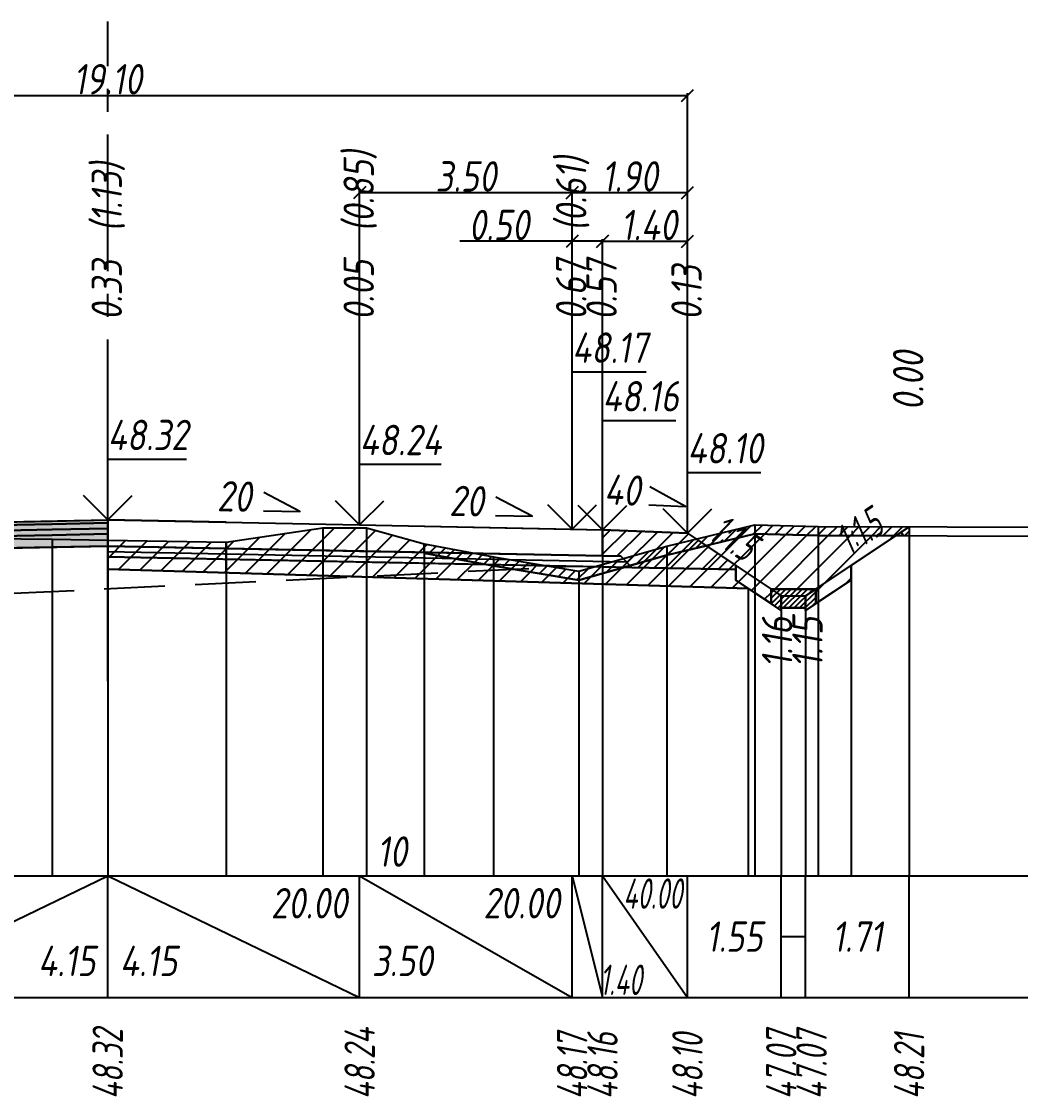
# Model space of a CAD drawing. Extents: x -717 to 1451, y -133302 to 233.
# Drawn here: x 158.5 to 240.8, y -85631.2 to -85542.7 of the extents above; entities that cross this region are included whole.
import ezdxf
from ezdxf.enums import TextEntityAlignment as Align

# ---------------------------------------------------------------- set-up
doc = ezdxf.new("R2010")
doc.units = 0
doc.linetypes.add('осевая2', pattern=[1.125, 0.75, -0.125, 0.125, -0.125])
doc.linetypes.add('штриховая', pattern=[0.75, 0.5, -0.25])
for name, color, linetype in [('Интерполированный поперечник', 2, 'Continuous'), ('Код_514', 1, 'Continuous'), ('Контур_0', 7, 'Continuous'), ('Контур_2521', 7, 'Continuous'), ('Контур_2564', 7, 'Continuous'), ('Контур_2660', 7, 'Continuous'), ('Контур_2665', 7, 'Continuous'), ('Контур_400', 7, 'Continuous'), ('Контур_508', 7, 'Continuous'), ('Контур_512', 7, 'Continuous'), ('Контур_513', 7, 'Continuous'), ('Красный поперечник', 1, 'Continuous'), ('Объём_2501', 7, 'Continuous'), ('Объём_2564', 7, 'Continuous'), ('Объём_2650', 7, 'Continuous'), ('Объём_2660', 7, 'Continuous'), ('Объём_2661', 7, 'Continuous'), ('Объём_2662', 7, 'Continuous'), ('Объём_2663', 7, 'Continuous'), ('Объём_2664', 7, 'Continuous'), ('Объём_2665', 7, 'Continuous'), ('Объём_2666', 7, 'Continuous'), ('Объём_2753', 7, 'Continuous'), ('Ось', 1, 'осевая2'), ('Откосы', 7, 'Continuous'), ('Отметки покрытия', 7, 'Continuous'), ('Рабочие отметки', 7, 'Continuous'), ('Рабочие отметки доп.', 7, 'Continuous'), ('Слои выравнивания', 7, 'Continuous'), ('Таблица', 7, 'Continuous'), ('Уклоны проезжей части', 7, 'Continuous'), ('Черный поперечник', 3, 'Continuous')]:
    doc.layers.add(name, color=color, linetype=linetype)
for name, color, linetype, true_color in [('Контур_2540', 2, 'Continuous', 0xffff00), ('Контур_2560', 2, 'Continuous', 0xffff00), ('Контур_2561', 7, 'Continuous', 0xff8040), ('Контур_2562', 3, 'Continuous', 0x00ff00), ('Контур_2563', 7, 'Continuous', 0xff8000), ('Контур_2570', 7, 'Continuous', 0x80ff00), ('Контур_2583', 3, 'Continuous', 0x00ff00), ('Контур_2584', 3, 'Continuous', 0x00ff00), ('Контур_2725', 7, 'Continuous', 0x323232), ('Контур_2736', 4, 'Continuous', 0x00ffff), ('Контур_2760', 7, 'Continuous', 0x323232), ('Контур_2761', 7, 'Continuous', 0x323232), ('Контур_2762', 7, 'Continuous', 0x323232), ('Контур_2763', 7, 'Continuous', 0x323232), ('Контур_402', 7, 'Continuous', 0xff6464), ('Контур_703', 4, 'Continuous', 0x00ffff), ('Контур_707', 4, 'Continuous', 0x00ffff), ('Контур_720', 131, 'Continuous', 0xaaffff), ('Объём_2500', 7, 'Continuous', 0xc0c0c0), ('Объём_2520', 7, 'Continuous', 0x80ffff), ('Объём_2540', 2, 'Continuous', 0xffff00), ('Объём_2560', 2, 'Continuous', 0xffff00), ('Объём_2561', 7, 'Continuous', 0xff8040), ('Объём_2562', 3, 'Continuous', 0x00ff00), ('Объём_2563', 7, 'Continuous', 0xff8000), ('Объём_2570', 7, 'Continuous', 0x80ff00), ('Объём_2580', 3, 'Continuous', 0x00ff00), ('Объём_2583', 3, 'Continuous', 0x00ff00), ('Объём_2584', 3, 'Continuous', 0x00ff00), ('Объём_2591', 3, 'Continuous', 0x00ff00), ('Объём_2595', 3, 'Continuous', 0x00ff00), ('Объём_2600', 7, 'Continuous', 0x808000), ('Объём_2620', 2, 'Continuous', 0xffff00), ('Объём_2746', 2, 'Continuous', 0xffff00)]:
    doc.layers.add(name, color=color, linetype=linetype, true_color=true_color)
doc.styles.get("Standard").update_dxf_attribs({"font": 'txt', "height": 2.5})
doc.styles.add('М', font='romand.shx', dxfattribs={"width": 0.8, "oblique": 10, "height": 2.5})
doc.dimstyles.get("Standard").update_dxf_attribs({"dimtxt": 0.18, "dimasz": 0.18, "dimexe": 0.18, "dimexo": 0.0625, "dimgap": 0.09, "dimtad": 0, "dimtih": 1, "dimtoh": 1, "dimdec": 4, "dimzin": 0, "dimdsep": 46, "dimtxsty": 'Standard', "dimcen": 0.09, "dimadec": 0, "dimazin": 0, "dimtfac": 1, "dimtdec": 4, "dimtofl": 0, "dimtmove": 0, "dimatfit": 3, "dimfxl": 1, "dimtolj": 1, "dimtzin": 0, "dimarcsym": 0})

# ---------------------------------------------------------------- blocks, each defined once
blk = doc.blocks.new('_Oblique')
at = {"color": 0, "linetype": 'ByBlock', "lineweight": -2}
blk.add_line((-0.5, -0.5), (0.5, 0.5), dxfattribs=at)
blk = doc.blocks.new('*D3355')
at = {"color": 0, "lineweight": -2, "transparency": 16777216}
for p, q in [((206.347, -85584.515), (206.347, -85560.582)), ((206.347, -85560.762), (213.347, -85560.762)), ((213.347, -85584.795), (213.347, -85560.582))]:
    blk.add_line(p, q, dxfattribs=at)
at = {"layer": 'Defpoints', "color": 0, "transparency": 16777216}
for p in [(213.347, -85560.762), (206.347, -85584.577), (213.347, -85584.857)]:
    blk.add_point(p, dxfattribs=at)
at = {"color": 0, "lineweight": -2, "transparency": 16777216, "rotation": 180}
blk.add_blockref('_Oblique', (206.347, -85560.762), dxfattribs=at)
at = {"color": 0, "lineweight": -2, "transparency": 16777216}
blk.add_blockref('_Oblique', (213.347, -85560.762), dxfattribs=at)
at = {"color": 0, "transparency": 16777216, "insert": (210.177, -85559.422), "char_height": 2.5, "width": 0.69, "attachment_point": 5, "style": 'М'}
blk.add_mtext('\\A1;1.40', dxfattribs=at)
blk = doc.blocks.new('*D3357')
at = {"color": 0, "lineweight": -2, "transparency": 16777216}
for p, q in [((203.847, -85560.762), (194.598, -85560.762)), ((203.847, -85584.465), (203.847, -85560.582)), ((206.347, -85560.762), (203.847, -85560.762)), ((206.347, -85584.515), (206.347, -85560.582))]:
    blk.add_line(p, q, dxfattribs=at)
at = {"layer": 'Defpoints', "color": 0, "transparency": 16777216}
for p in [(206.347, -85560.762), (203.847, -85584.527), (206.347, -85584.577)]:
    blk.add_point(p, dxfattribs=at)
at = {"color": 0, "lineweight": -2, "transparency": 16777216, "rotation": 180}
blk.add_blockref('_Oblique', (203.847, -85560.762), dxfattribs=at)
at = {"color": 0, "lineweight": -2, "transparency": 16777216}
blk.add_blockref('_Oblique', (206.347, -85560.762), dxfattribs=at)
at = {"color": 0, "transparency": 16777216, "insert": (197.825, -85559.422), "char_height": 2.5, "width": 0.72, "attachment_point": 5, "style": 'М'}
blk.add_mtext('\\A1;0.50', dxfattribs=at)
blk = doc.blocks.new('*D3359')
at = {"color": 0, "lineweight": -2, "transparency": 16777216}
for p, q in [((186.347, -85584.115), (186.347, -85556.582)), ((203.847, -85584.465), (203.847, -85556.582)), ((203.847, -85556.762), (186.347, -85556.762))]:
    blk.add_line(p, q, dxfattribs=at)
at = {"layer": 'Defpoints', "color": 0, "transparency": 16777216}
for p in [(186.347, -85556.762), (186.347, -85584.177), (203.847, -85584.527)]:
    blk.add_point(p, dxfattribs=at)
at = {"color": 0, "lineweight": -2, "transparency": 16777216, "rotation": 180}
blk.add_blockref('_Oblique', (186.347, -85556.762), dxfattribs=at)
at = {"color": 0, "lineweight": -2, "transparency": 16777216}
blk.add_blockref('_Oblique', (203.847, -85556.762), dxfattribs=at)
at = {"color": 0, "transparency": 16777216, "insert": (195.097, -85555.422), "char_height": 2.5, "width": 0.75, "attachment_point": 5, "style": 'М'}
blk.add_mtext('\\A1;3.50', dxfattribs=at)
blk = doc.blocks.new('*D3360')
at = {"color": 0, "lineweight": -2, "transparency": 16777216}
for p, q in [((203.847, -85584.465), (203.847, -85556.582)), ((213.347, -85584.795), (213.347, -85556.582)), ((213.347, -85556.762), (203.847, -85556.762))]:
    blk.add_line(p, q, dxfattribs=at)
at = {"layer": 'Defpoints', "color": 0, "transparency": 16777216}
for p in [(203.847, -85556.762), (203.847, -85584.527), (213.347, -85584.857)]:
    blk.add_point(p, dxfattribs=at)
at = {"color": 0, "lineweight": -2, "transparency": 16777216, "rotation": 180}
blk.add_blockref('_Oblique', (203.847, -85556.762), dxfattribs=at)
at = {"color": 0, "lineweight": -2, "transparency": 16777216}
blk.add_blockref('_Oblique', (213.347, -85556.762), dxfattribs=at)
at = {"color": 0, "transparency": 16777216, "insert": (208.597, -85555.422), "char_height": 2.5, "width": 0.69, "attachment_point": 5, "style": 'М'}
blk.add_mtext('\\A1;1.90', dxfattribs=at)
blk = doc.blocks.new('*D3362')
at = {"color": 0, "lineweight": -2, "transparency": 16777216}
for p, q in [((117.847, -85584.795), (117.847, -85548.582)), ((117.847, -85548.762), (213.347, -85548.762)), ((213.347, -85584.795), (213.347, -85548.582))]:
    blk.add_line(p, q, dxfattribs=at)
at = {"layer": 'Defpoints', "color": 0, "transparency": 16777216}
for p in [(213.347, -85548.762), (117.847, -85584.857), (213.347, -85584.857)]:
    blk.add_point(p, dxfattribs=at)
at = {"color": 0, "lineweight": -2, "transparency": 16777216, "rotation": 180}
blk.add_blockref('_Oblique', (117.847, -85548.762), dxfattribs=at)
at = {"color": 0, "lineweight": -2, "transparency": 16777216}
blk.add_blockref('_Oblique', (213.347, -85548.762), dxfattribs=at)
at = {"color": 0, "transparency": 16777216, "insert": (165.597, -85547.422), "char_height": 2.5, "width": 0.81, "attachment_point": 5, "style": 'М'}
blk.add_mtext('\\A1;19.10', dxfattribs=at)

msp = doc.modelspace()

# ---------------------------------------------------------------- hatches: boundary and pattern name
at = {"layer": 'Объём_2563'}
h = msp.add_hatch(dxfattribs=at)
h.set_pattern_fill('ANSI31', color=256, scale=0.3)
h.paths.add_polyline_path([(217.322, -85587.784), (208.765, -85587.613), (207.847, -85586.695), (206.347, -85586.665), (206.347, -85584.515), (213.347, -85584.795), (217.322, -85587.445)])
at = {"layer": 'Объём_2570'}
h = msp.add_hatch(dxfattribs=at)
h.set_pattern_fill('ANSI31', color=256, scale=0.2)
h.paths.add_polyline_path([(231.601, -85585.009), (224.112, -85584.99), (218.892, -85584.854), (211.651, -85586.606), (204.395, -85588.666), (197.377, -85587.488), (191.661, -85586.424), (191.661, -85585.674), (197.377, -85586.738), (204.395, -85587.916), (211.651, -85585.856), (218.892, -85584.104), (224.112, -85584.24), (231.601, -85584.259)])
at = {"layer": 'Объём_2600'}
h = msp.add_hatch(dxfattribs=at)
h.set_pattern_fill('ANSI31', color=6, scale=0.4)
h.paths.add_polyline_path([(223.906, -85589.389), (220.238, -85589.389), (220.238, -85590.591), (218.35, -85589.333), (165.597, -85587.75), (165.597, -85585.353), (175.347, -85585.521), (183.324, -85584.349), (186.91, -85584.364), (191.661, -85585.674), (191.661, -85586.424), (197.377, -85587.488), (204.395, -85588.666), (211.651, -85586.606), (218.892, -85584.854), (224.112, -85584.99), (230.481, -85585.006), (226.822, -85587.445), (226.822, -85588.647), (223.906, -85590.591)])
h = msp.add_hatch(dxfattribs=at)
h.set_pattern_fill('HONEY', color=5, scale=0.3)
h.paths.add_polyline_path([(230.481, -85585.006), (231.601, -85584.259), (231.601, -85585.009)])
at = {"layer": 'Объём_2620'}
h = msp.add_hatch(dxfattribs=at)
h.set_pattern_fill('ANSI31', color=2, scale=0.1)
h.paths.add_polyline_path([(220.238, -85590.591), (220.238, -85589.389), (223.906, -85589.389), (223.906, -85590.591), (223.072, -85591.147), (223.072, -85590.945), (221.072, -85590.945), (221.072, -85591.147)])
at = {"layer": 'Слои выравнивания'}
for color, points in [(2, [(126.272, -85584.486), (127.347, -85584.465), (136.337, -85584.285), (144.847, -85584.115), (150.819, -85583.996), (161.019, -85583.792), (165.597, -85583.7), (165.597, -85583.95), (161.019, -85584.042), (150.819, -85584.246), (144.847, -85584.365), (136.337, -85584.535), (127.347, -85584.715), (126.272, -85584.736)]), (3, [(126.272, -85584.736), (127.347, -85584.715), (136.337, -85584.535), (144.847, -85584.365), (150.819, -85584.246), (161.019, -85584.042), (165.597, -85583.95), (165.597, -85584.4), (161.019, -85584.492), (150.819, -85584.696), (144.847, -85584.815), (136.337, -85584.985), (127.347, -85585.165), (126.272, -85585.186)]), (4, [(126.272, -85585.186), (127.347, -85585.165), (136.337, -85584.985), (144.847, -85584.815), (150.819, -85584.696), (161.019, -85584.492), (165.597, -85584.4), (165.597, -85584.85), (161.019, -85584.942), (150.819, -85585.146), (144.847, -85585.265), (136.337, -85585.435), (127.347, -85585.615), (126.272, -85585.636)]), (5, [(126.272, -85585.636), (127.347, -85585.615), (136.337, -85585.435), (144.847, -85585.265), (150.819, -85585.146), (161.019, -85584.942), (165.597, -85584.85), (165.597, -85585.85), (161.019, -85585.942), (150.819, -85586.146), (144.847, -85586.265), (136.337, -85586.435), (127.347, -85586.615), (126.272, -85586.636)])]:
    msp.add_hatch(color=color, dxfattribs=at).paths.add_polyline_path(points)

# ---------------------------------------------------------------- linework, layer by layer
at = {"layer": 'Интерполированный поперечник', "linetype": 'штриховая', "ltscale": 10, "flags": 128}
msp.add_lwpolyline([(90.405, -85593), (203.847, -85587.515)], dxfattribs=at)
at = {"layer": 'Код_514'}
for p, q in [((144.847, -85623), (165.597, -85613)), ((165.597, -85623), (165.597, -85613)), ((165.597, -85613), (186.347, -85623)), ((186.347, -85623), (186.347, -85613)), ((186.347, -85613), (203.847, -85623)), ((203.847, -85623), (203.847, -85613)), ((203.847, -85613), (206.347, -85623)), ((206.347, -85623), (206.347, -85613)), ((206.347, -85613), (213.347, -85623)), ((213.347, -85623), (213.347, -85613)), ((221.072, -85623), (221.072, -85613)), ((223.072, -85623), (223.072, -85613)), ((231.601, -85623), (231.601, -85613)), ((221.072, -85618), (223.072, -85618))]:
    msp.add_line(p, q, dxfattribs=at)
at = {"layer": 'Контур_0', "color": 18, "true_color": 0x000000, "flags": 128}
for points in [[(186.347, -85584.115), (206.347, -85584.515), (206.347, -85586.665), (165.597, -85585.85), (165.597, -85583.7), (186.347, -85584.115), (186.347, -85584.115)], [(186.347, -85586.265), (207.847, -85586.695), (208.765, -85587.613), (165.597, -85586.75), (165.597, -85585.85), (186.347, -85586.265), (186.347, -85586.265)], [(206.347, -85586.665), (207.847, -85586.695), (208.765, -85587.613), (217.322, -85587.784)]]:
    msp.add_lwpolyline(points, dxfattribs=at)
at = {"layer": 'Контур_2521', "color": 18, "true_color": 0x000000, "flags": 128}
msp.add_lwpolyline([(165.597, -85586.3), (208.306, -85587.154)], dxfattribs=at)
at = {"layer": 'Контур_2540', "flags": 128}
msp.add_lwpolyline([(165.597, -85587.75), (165.597, -85586.75), (217.322, -85587.784), (217.322, -85588.647), (218.35, -85589.333), (165.597, -85587.75), (165.597, -85587.75)], dxfattribs=at)
at = {"layer": 'Контур_2560', "flags": 128}
msp.add_lwpolyline([(206.347, -85584.515), (213.347, -85584.795), (213.347, -85584.795), (213.347, -85584.795)], dxfattribs=at)
at = {"layer": 'Контур_2561', "flags": 128}
msp.add_lwpolyline([(206.347, -85584.515), (206.347, -85584.515), (213.347, -85584.795), (213.347, -85584.795), (206.347, -85584.515)], dxfattribs=at)
at = {"layer": 'Контур_2562', "flags": 128}
msp.add_lwpolyline([(213.347, -85584.795), (213.347, -85584.795), (213.347, -85584.795), (213.347, -85584.795), (213.347, -85584.795)], dxfattribs=at)
at = {"layer": 'Контур_2563', "flags": 128}
msp.add_lwpolyline([(217.322, -85587.784), (208.765, -85587.613), (207.847, -85586.695), (206.347, -85586.665), (206.347, -85584.515), (213.347, -85584.795), (217.322, -85587.445), (217.322, -85587.784), (217.322, -85587.784)], dxfattribs=at)
at = {"layer": 'Контур_2564', "flags": 128}
msp.add_lwpolyline([(206.347, -85584.515), (213.347, -85584.795)], dxfattribs=at)
at = {"layer": 'Контур_2570', "flags": 128}
msp.add_lwpolyline([(81.722, -85593.318), (89.534, -85593.655), (90.405, -85593.75), (90.405, -85593.75), (109.474, -85587.693), (109.474, -85586.943), (119.049, -85586.414), (126.272, -85585.805), (136.337, -85585.537), (150.819, -85585.163), (161.019, -85585.274), (165.597, -85585.353), (175.347, -85585.521), (183.324, -85584.349), (186.91, -85584.364), (191.661, -85585.674), (191.661, -85586.424), (197.377, -85587.488), (204.395, -85588.666), (211.651, -85586.606), (218.892, -85584.854), (224.112, -85584.99), (245.371, -85585.046)], dxfattribs=at)
at = {"layer": 'Контур_2583', "flags": 128}
for points in [[(217.322, -85587.445), (221.072, -85589.945), (221.072, -85591.147), (217.322, -85588.647), (217.322, -85587.445)], [(223.072, -85589.945), (226.822, -85587.445), (226.822, -85588.647), (223.072, -85591.147), (223.072, -85589.945)]]:
    msp.add_lwpolyline(points, dxfattribs=at)
at = {"layer": 'Контур_2584', "flags": 128}
msp.add_lwpolyline([(221.072, -85589.945), (223.072, -85589.945), (223.072, -85590.945), (221.072, -85590.945), (221.072, -85589.945)], dxfattribs=at)
at = {"layer": 'Контур_2660', "flags": 128}
msp.add_lwpolyline([(165.597, -85587.75), (218.35, -85589.333)], dxfattribs=at)
at = {"layer": 'Контур_2665', "flags": 128}
msp.add_lwpolyline([(213.347, -85584.795), (213.347, -85584.795)], dxfattribs=at)
at = {"layer": 'Контур_2725', "flags": 128}
msp.add_lwpolyline([(126.272, -85586.636), (127.347, -85586.615), (136.337, -85586.435), (144.847, -85586.265), (150.819, -85586.146), (161.019, -85585.942), (165.597, -85585.85)], dxfattribs=at)
at = {"layer": 'Контур_2736', "flags": 128}
msp.add_lwpolyline([(213.347, -85584.795), (213.347, -85584.795)], dxfattribs=at)
at = {"layer": 'Контур_2760', "flags": 128}
msp.add_lwpolyline([(126.272, -85584.486), (127.347, -85584.465), (136.337, -85584.285), (144.847, -85584.115), (150.819, -85583.996), (161.019, -85583.792), (165.597, -85583.7)], dxfattribs=at)
at = {"layer": 'Контур_2761', "flags": 128}
msp.add_lwpolyline([(126.272, -85584.736), (127.347, -85584.715), (136.337, -85584.535), (144.847, -85584.365), (150.819, -85584.246), (161.019, -85584.042), (165.597, -85583.95)], dxfattribs=at)
at = {"layer": 'Контур_2762', "flags": 128}
msp.add_lwpolyline([(126.272, -85585.186), (127.347, -85585.165), (136.337, -85584.985), (144.847, -85584.815), (150.819, -85584.696), (161.019, -85584.492), (165.597, -85584.4)], dxfattribs=at)
at = {"layer": 'Контур_2763', "flags": 128}
msp.add_lwpolyline([(126.272, -85585.636), (127.347, -85585.615), (136.337, -85585.435), (144.847, -85585.265), (150.819, -85585.146), (161.019, -85584.942), (165.597, -85584.85)], dxfattribs=at)
at = {"layer": 'Контур_400', "flags": 128}
for points in [[(124.847, -85584.515), (127.347, -85584.465), (127.347, -85584.465), (127.347, -85584.465), (127.347, -85584.465), (127.347, -85584.465), (127.347, -85584.465), (144.847, -85584.115), (165.597, -85583.7)], [(165.597, -85583.7), (186.347, -85584.115), (203.847, -85584.465), (203.847, -85584.465), (203.847, -85584.465), (203.847, -85584.465), (203.847, -85584.465), (203.847, -85584.465), (206.347, -85584.515)]]:
    msp.add_lwpolyline(points, dxfattribs=at)
at = {"layer": 'Контур_402', "flags": 128}
msp.add_lwpolyline([(110.955, -85589.389), (126.272, -85588.93), (126.272, -85586.636), (165.597, -85585.85), (165.597, -85587.75), (218.35, -85589.333)], dxfattribs=at)
at = {"layer": 'Контур_508', "flags": 128}
msp.add_lwpolyline([(106.722, -85592.211), (110.955, -85589.389), (126.272, -85588.93), (126.272, -85586.636), (165.597, -85585.85), (165.597, -85587.75), (218.35, -85589.333), (221.072, -85591.147), (221.072, -85590.945), (223.072, -85590.945), (223.072, -85591.147), (226.822, -85588.647), (226.822, -85587.445), (231.601, -85584.259)], dxfattribs=at)
at = {"layer": 'Контур_512', "flags": 128}
msp.add_lwpolyline([(165.597, -85587.75), (218.35, -85589.333), (221.072, -85591.147), (221.072, -85590.945), (223.072, -85590.945), (223.072, -85591.147), (226.822, -85588.647), (226.822, -85587.445), (231.601, -85584.259)], dxfattribs=at)
at = {"layer": 'Контур_513', "flags": 128}
msp.add_lwpolyline([(106.722, -85592.211), (110.955, -85589.389), (126.272, -85588.93), (126.272, -85586.636), (165.597, -85585.85), (165.597, -85587.75), (218.35, -85589.333), (221.072, -85591.147), (221.072, -85590.945), (223.072, -85590.945), (223.072, -85591.147), (226.822, -85588.647), (226.822, -85587.445), (231.601, -85584.259)], dxfattribs=at)
at = {"layer": 'Контур_703', "flags": 128}
for points in [[(213.347, -85584.795), (213.347, -85584.795)], [(213.347, -85584.795), (221.072, -85589.945)], [(213.347, -85584.795), (221.072, -85589.945)]]:
    msp.add_lwpolyline(points, dxfattribs=at)
at = {"layer": 'Контур_707', "flags": 128}
for points in [[(223.072, -85589.945), (230.798, -85584.795), (230.798, -85584.795), (231.601, -85584.259)], [(223.072, -85589.945), (230.798, -85584.795)], [(230.798, -85584.795), (230.798, -85584.795), (231.601, -85584.259)]]:
    msp.add_lwpolyline(points, dxfattribs=at)
at = {"layer": 'Контур_720', "flags": 128}
msp.add_lwpolyline([(221.072, -85589.945), (223.072, -85589.945)], dxfattribs=at)
at = {"layer": 'Красный поперечник'}
for p, q in [((144.847, -85584.115), (165.597, -85583.7)), ((165.597, -85583.7), (186.347, -85584.115)), ((186.347, -85584.115), (203.847, -85584.465)), ((203.847, -85584.465), (206.347, -85584.515)), ((206.347, -85584.515), (213.347, -85584.795)), ((213.347, -85584.795), (221.072, -85589.945)), ((223.072, -85589.945), (231.601, -85584.259)), ((231.601, -85584.259), (231.601, -85613)), ((226.822, -85587.445), (226.822, -85613)), ((165.597, -85587.75), (165.597, -85613)), ((218.35, -85589.333), (218.35, -85613)), ((226.822, -85588.647), (226.822, -85613)), ((221.072, -85589.945), (223.072, -85589.945)), ((221.072, -85590.945), (221.072, -85613)), ((221.072, -85591.147), (221.072, -85613)), ((223.072, -85590.945), (223.072, -85613)), ((223.072, -85591.147), (223.072, -85613))]:
    msp.add_line(p, q, dxfattribs=at)
at = {"layer": 'Объём_2500', "color": 18, "true_color": 0x000000, "flags": 128}
msp.add_lwpolyline([(186.347, -85584.115), (206.347, -85584.515), (206.347, -85586.665), (165.597, -85585.85), (165.597, -85583.7), (186.347, -85584.115), (186.347, -85584.115)], dxfattribs=at)
at = {"layer": 'Объём_2501', "flags": 128}
for points in [[(124.847, -85584.515), (127.347, -85584.465), (127.347, -85584.465), (127.347, -85584.465), (127.347, -85584.465), (127.347, -85584.465), (127.347, -85584.465), (144.847, -85584.115), (165.597, -85583.7)], [(165.597, -85583.7), (186.347, -85584.115), (203.847, -85584.465), (203.847, -85584.465), (203.847, -85584.465), (203.847, -85584.465), (203.847, -85584.465), (203.847, -85584.465), (206.347, -85584.515)]]:
    msp.add_lwpolyline(points, dxfattribs=at)
at = {"layer": 'Объём_2520', "color": 250, "flags": 128}
msp.add_lwpolyline([(186.347, -85586.265), (207.847, -85586.695), (208.765, -85587.613), (165.597, -85586.75), (165.597, -85585.85), (186.347, -85586.265), (186.347, -85586.265)], dxfattribs=at)
at = {"layer": 'Объём_2540', "flags": 128}
msp.add_lwpolyline([(165.597, -85587.75), (165.597, -85586.75), (217.322, -85587.784), (217.322, -85588.647), (218.35, -85589.333), (165.597, -85587.75), (165.597, -85587.75)], dxfattribs=at)
at = {"layer": 'Объём_2560', "flags": 128}
msp.add_lwpolyline([(206.347, -85584.515), (213.347, -85584.795), (213.347, -85584.795), (213.347, -85584.795)], dxfattribs=at)
at = {"layer": 'Объём_2561', "flags": 128}
msp.add_lwpolyline([(206.347, -85584.515), (206.347, -85584.515), (213.347, -85584.795), (213.347, -85584.795), (206.347, -85584.515)], dxfattribs=at)
at = {"layer": 'Объём_2562', "flags": 128}
msp.add_lwpolyline([(213.347, -85584.795), (213.347, -85584.795), (213.347, -85584.795), (213.347, -85584.795), (213.347, -85584.795)], dxfattribs=at)
at = {"layer": 'Объём_2563', "color": 250, "flags": 128}
msp.add_lwpolyline([(217.322, -85587.784), (208.765, -85587.613), (207.847, -85586.695), (206.347, -85586.665), (206.347, -85584.515), (213.347, -85584.795), (217.322, -85587.445), (217.322, -85587.784), (217.322, -85587.784)], dxfattribs=at)
at = {"layer": 'Объём_2564', "flags": 128}
msp.add_lwpolyline([(206.347, -85584.515), (213.347, -85584.795)], dxfattribs=at)
at = {"layer": 'Объём_2570', "flags": 128}
msp.add_lwpolyline([(231.601, -85585.009), (224.112, -85584.99), (218.892, -85584.854), (211.651, -85586.606), (204.395, -85588.666), (197.377, -85587.488), (191.661, -85586.424), (191.661, -85585.674), (197.377, -85586.738), (204.395, -85587.916), (211.651, -85585.856), (218.892, -85584.104), (224.112, -85584.24), (231.601, -85584.259), (231.601, -85585.009), (231.601, -85585.009)], dxfattribs=at)
at = {"layer": 'Объём_2580', "flags": 128}
for points in [[(213.347, -85584.795), (217.322, -85587.445)], [(226.822, -85587.445), (230.798, -85584.795)], [(230.798, -85584.795), (230.798, -85584.795), (231.601, -85584.259)]]:
    msp.add_lwpolyline(points, dxfattribs=at)
at = {"layer": 'Объём_2583', "flags": 128}
for points in [[(217.322, -85587.445), (221.072, -85589.945), (221.072, -85591.147), (217.322, -85588.647), (217.322, -85587.445)], [(223.072, -85589.945), (226.822, -85587.445), (226.822, -85588.647), (223.072, -85591.147), (223.072, -85589.945)]]:
    msp.add_lwpolyline(points, dxfattribs=at)
at = {"layer": 'Объём_2584', "flags": 128}
msp.add_lwpolyline([(221.072, -85589.945), (223.072, -85589.945), (223.072, -85590.945), (221.072, -85590.945), (221.072, -85589.945)], dxfattribs=at)
at = {"layer": 'Объём_2591', "flags": 128}
for points in [[(217.322, -85587.445), (221.072, -85589.945)], [(223.072, -85589.945), (226.822, -85587.445)]]:
    msp.add_lwpolyline(points, dxfattribs=at)
at = {"layer": 'Объём_2595', "flags": 128}
msp.add_lwpolyline([(221.072, -85589.945), (223.072, -85589.945)], dxfattribs=at)
at = {"layer": 'Объём_2600', "color": 5, "flags": 128}
msp.add_lwpolyline([(230.481, -85585.006), (231.601, -85584.259), (231.601, -85585.009), (230.481, -85585.006), (230.481, -85585.006)], dxfattribs=at)
at = {"layer": 'Объём_2620', "flags": 128}
msp.add_lwpolyline([(220.238, -85590.591), (220.238, -85589.389), (223.906, -85589.389), (223.906, -85590.591), (223.072, -85591.147), (223.072, -85590.945), (221.072, -85590.945), (221.072, -85591.147), (220.238, -85590.591), (220.238, -85590.591)], dxfattribs=at)
at = {"layer": 'Объём_2650', "color": 6, "flags": 128}
msp.add_lwpolyline([(223.906, -85589.389), (220.238, -85589.389), (220.238, -85590.591), (218.35, -85589.333), (165.597, -85587.75), (165.597, -85585.353), (175.347, -85585.521), (183.324, -85584.349), (186.91, -85584.364), (191.661, -85585.674), (191.661, -85586.424), (197.377, -85587.488), (204.395, -85588.666), (211.651, -85586.606), (218.892, -85584.854), (224.112, -85584.99), (230.481, -85585.006), (226.822, -85587.445), (226.822, -85588.647), (223.906, -85590.591), (223.906, -85589.389), (223.906, -85589.389)], dxfattribs=at)
at = {"layer": 'Объём_2660', "flags": 128}
msp.add_lwpolyline([(165.597, -85587.75), (218.35, -85589.333)], dxfattribs=at)
at = {"layer": 'Объём_2661', "flags": 128}
msp.add_lwpolyline([(213.347, -85584.795), (220.238, -85589.389)], dxfattribs=at)
at = {"layer": 'Объём_2662', "flags": 128}
msp.add_lwpolyline([(223.906, -85589.389), (230.798, -85584.795), (231.601, -85584.259)], dxfattribs=at)
at = {"layer": 'Объём_2663', "flags": 128}
for points in [[(220.238, -85589.389), (221.072, -85589.945)], [(223.072, -85589.945), (223.906, -85589.389)]]:
    msp.add_lwpolyline(points, dxfattribs=at)
at = {"layer": 'Объём_2664', "flags": 128}
msp.add_lwpolyline([(221.072, -85589.945), (223.072, -85589.945)], dxfattribs=at)
at = {"layer": 'Объём_2665', "flags": 128}
msp.add_lwpolyline([(213.347, -85584.795), (213.347, -85584.795)], dxfattribs=at)
at = {"layer": 'Объём_2666', "flags": 128}
msp.add_lwpolyline([(213.347, -85584.795), (213.347, -85584.795)], dxfattribs=at)
at = {"layer": 'Объём_2746', "flags": 128}
msp.add_lwpolyline([(223.072, -85590.945), (221.072, -85590.945), (221.072, -85591.147), (218.35, -85589.333), (175.347, -85588.042), (175.347, -85585.521), (183.324, -85584.349), (186.91, -85584.364), (191.661, -85585.674), (191.661, -85586.424), (197.377, -85587.488), (204.395, -85588.666), (211.651, -85586.606), (214.889, -85585.823), (221.072, -85589.945), (223.072, -85589.945), (226.822, -85587.445), (226.822, -85588.647), (223.072, -85591.147), (223.072, -85590.945), (223.072, -85590.945)], dxfattribs=at)
at = {"layer": 'Объём_2753', "flags": 128}
msp.add_lwpolyline([(175.347, -85583.895), (165.597, -85583.7)], dxfattribs=at)
at = {"layer": 'Ось', "ltscale": 15}
msp.add_line((165.597, -85596.971), (165.597, -85542.671), dxfattribs=at)
at = {"layer": 'Отметки покрытия', "color": 1}
for p, q in [((203.847, -85584.465), (203.847, -85571.515)), ((203.847, -85571.515), (209.947, -85571.515)), ((206.347, -85584.515), (206.347, -85575.515)), ((206.347, -85575.515), (212.397, -85575.515)), ((165.597, -85583.7), (165.597, -85578.7)), ((165.597, -85578.7), (172.097, -85578.7)), ((186.347, -85584.115), (186.347, -85579.115)), ((186.347, -85579.115), (193.047, -85579.115)), ((213.347, -85584.795), (213.347, -85579.795)), ((213.347, -85579.795), (219.397, -85579.795)), ((165.597, -85583.7), (163.597, -85581.7)), ((165.597, -85583.7), (167.597, -85581.7)), ((186.347, -85584.115), (184.347, -85582.115)), ((186.347, -85584.115), (188.347, -85582.115)), ((203.847, -85584.465), (201.847, -85582.465)), ((203.847, -85584.465), (205.847, -85582.465)), ((206.347, -85584.515), (204.347, -85582.515)), ((206.347, -85584.515), (208.347, -85582.515)), ((213.347, -85584.795), (211.347, -85582.795)), ((213.347, -85584.795), (215.347, -85582.795))]:
    msp.add_line(p, q, dxfattribs=at)
at = {"layer": 'Слои выравнивания'}
for p, q in [((165.597, -85583.7), (165.597, -85613)), ((206.347, -85584.515), (206.347, -85613))]:
    msp.add_line(p, q, dxfattribs=at)
at = {"layer": 'Слои выравнивания', "color": 2, "flags": 128}
msp.add_lwpolyline([(126.272, -85584.486), (127.347, -85584.465), (136.337, -85584.285), (144.847, -85584.115), (150.819, -85583.996), (161.019, -85583.792), (165.597, -85583.7), (165.597, -85583.95), (161.019, -85584.042), (150.819, -85584.246), (144.847, -85584.365), (136.337, -85584.535), (127.347, -85584.715), (126.272, -85584.736)], close=True, dxfattribs=at)
at = {"layer": 'Слои выравнивания', "color": 3, "flags": 128}
msp.add_lwpolyline([(126.272, -85584.736), (127.347, -85584.715), (136.337, -85584.535), (144.847, -85584.365), (150.819, -85584.246), (161.019, -85584.042), (165.597, -85583.95), (165.597, -85584.4), (161.019, -85584.492), (150.819, -85584.696), (144.847, -85584.815), (136.337, -85584.985), (127.347, -85585.165), (126.272, -85585.186)], close=True, dxfattribs=at)
at = {"layer": 'Слои выравнивания', "color": 4, "flags": 128}
msp.add_lwpolyline([(126.272, -85585.186), (127.347, -85585.165), (136.337, -85584.985), (144.847, -85584.815), (150.819, -85584.696), (161.019, -85584.492), (165.597, -85584.4), (165.597, -85584.85), (161.019, -85584.942), (150.819, -85585.146), (144.847, -85585.265), (136.337, -85585.435), (127.347, -85585.615), (126.272, -85585.636)], close=True, dxfattribs=at)
at = {"layer": 'Слои выравнивания', "color": 5, "flags": 128}
msp.add_lwpolyline([(126.272, -85585.636), (127.347, -85585.615), (136.337, -85585.435), (144.847, -85585.265), (150.819, -85585.146), (161.019, -85584.942), (165.597, -85584.85), (165.597, -85585.85), (161.019, -85585.942), (150.819, -85586.146), (144.847, -85586.265), (136.337, -85586.435), (127.347, -85586.615), (126.272, -85586.636)], close=True, dxfattribs=at)
at = {"layer": 'Таблица'}
for p, q in [((81.722, -85613), (256.601, -85613)), ((81.722, -85623), (256.601, -85623))]:
    msp.add_line(p, q, dxfattribs=at)
at = {"layer": 'Уклоны проезжей части', "color": 1, "flags": 128}
for points in [[(178.419, -85582.955), (181.419, -85583.015), (178.449, -85581.455)], [(210.175, -85582.461), (213.173, -85582.581), (210.235, -85580.963)], [(197.544, -85583.337), (200.544, -85583.397), (197.574, -85581.837)]]:
    msp.add_lwpolyline(points, dxfattribs=at)
at = {"layer": 'Черный поперечник', "color": 7}
for p, q in [((218.892, -85584.104), (218.892, -85613)), ((183.324, -85584.349), (183.324, -85613)), ((186.91, -85584.364), (186.91, -85613)), ((224.112, -85584.24), (224.112, -85613)), ((161.019, -85585.274), (161.019, -85613)), ((165.597, -85585.353), (165.597, -85613)), ((175.347, -85585.521), (175.347, -85613)), ((191.661, -85585.674), (191.661, -85613)), ((211.651, -85585.856), (211.651, -85613)), ((197.377, -85586.738), (197.377, -85613)), ((204.395, -85587.916), (204.395, -85613))]:
    msp.add_line(p, q, dxfattribs=at)
at = {"layer": 'Черный поперечник', "flags": 128}
msp.add_lwpolyline([(81.722, -85592.568), (89.534, -85592.905), (90.405, -85593), (109.474, -85586.943), (119.049, -85586.414), (126.272, -85585.805), (136.337, -85585.537), (150.819, -85585.163), (161.019, -85585.274), (165.597, -85585.353), (175.347, -85585.521), (183.324, -85584.349), (186.91, -85584.364), (191.661, -85585.674), (197.377, -85586.738), (204.395, -85587.916), (211.651, -85585.856), (218.892, -85584.104), (224.112, -85584.24), (245.371, -85584.296), (256.411, -85584.256), (256.601, -85584.247)], dxfattribs=at)

# ---------------------------------------------------------------- texts
at = {"layer": 'Код_514', "style": 'М', "oblique": 10}
for s, width, p in [('40.00', 0.6, (212.902, -85613.208)), ('20.00', 0.8, (185.347, -85614)), ('20.00', 0.8, (202.847, -85614))]:
    msp.add_text(s, height=2.5, dxfattribs=dict(at, width=width)).set_placement(p, align=Align.TOP_RIGHT)
at = {"layer": 'Код_514', "style": 'М', "oblique": 10, "width": 0.8}
for s, p in [('1.55', (217.209, -85618)), ('1.71', (227.337, -85618))]:
    msp.add_text(s, height=2.5, dxfattribs=at).set_placement(p, align=Align.MIDDLE_CENTER)
msp.add_text('4.15', height=2.5, dxfattribs=at).set_placement((164.597, -85622), align=Align.BOTTOM_RIGHT)
at = {"layer": 'Код_514', "style": 'М', "oblique": 10}
for s, width, p in [('4.15', 0.8, (166.597, -85622)), ('3.50', 0.8, (187.347, -85622)), ('1.40', 0.6, (206.104, -85623.559))]:
    msp.add_text(s, height=2.5, dxfattribs=dict(at, width=width)).set_placement(p, align=Align.BOTTOM_LEFT)
at = {"layer": 'Код_514', "style": 'М', "oblique": 10, "width": 0.7}
for s, p in [('48.32', (165.597, -85631.382)), ('48.24', (186.347, -85631.382)), ('48.17', (203.847, -85631.382)), ('47.07', (221.072, -85631.382)), ('47.07', (223.572, -85631.382)), ('48.21', (231.601, -85631.382)), ('48.16', (206.347, -85631.382)), ('48.10', (213.347, -85631.382))]:
    msp.add_text(s, height=2.5, rotation=90, dxfattribs=at).set_placement(p, align=Align.MIDDLE_LEFT)
at = {"layer": 'Откосы', "color": 1, "style": 'М', "oblique": 10}
for s, rotation, width, p in [('20', 358.85423, 0.8, (175.992, -85583.764)), ('40', 357.70938, 0.8, (207.914, -85583.239)), ('20', 358.85423, 0.8, (195.117, -85584.146)), ('1:1.5', 33.69007, 0.6, (228.614, -85586.291)), ('1:1.5', 326.30994, 0.6, (216.092, -85586.837))]:
    msp.add_text(s, height=2.5, rotation=rotation, dxfattribs=dict(at, width=width)).set_placement(p, align=Align.BOTTOM_CENTER)
at = {"layer": 'Отметки покрытия', "color": 1, "style": 'М', "oblique": 10, "width": 0.8}
for s, p in [('48.17', (203.847, -85571.522)), ('48.16', (206.347, -85575.522)), ('48.32', (165.597, -85578.707)), ('48.24', (186.347, -85579.122)), ('48.10', (213.347, -85579.802))]:
    msp.add_text(s, height=2.5, dxfattribs=at).set_placement(p, align=Align.BOTTOM_LEFT)
at = {"layer": 'Рабочие отметки', "color": 1, "style": 'М', "oblique": 10, "width": 0.8}
for s, p in [('0.05', (186.269, -85567.265)), ('0.67', (203.769, -85567.265)), ('0.57', (206.269, -85567.265)), ('0.33', (165.519, -85567.265)), ('0.13', (213.269, -85567.265)), ('0.00', (231.523, -85574.69))]:
    msp.add_text(s, height=2.5, rotation=90, dxfattribs=at).set_placement(p, align=Align.MIDDLE_LEFT)
for s, p in [('1.16', (220.728, -85591.669)), ('1.15', (223.228, -85591.669))]:
    msp.add_text(s, height=2.5, rotation=90, dxfattribs=at).set_placement(p, align=Align.MIDDLE_RIGHT)
at = {"layer": 'Рабочие отметки доп.', "color": 1, "style": 'М', "oblique": 10, "width": 0.8}
for s, p in [('(0.85)', (186.269, -85559.965)), ('(1.13)', (165.519, -85559.965)), ('(0.61)', (203.769, -85559.915))]:
    msp.add_text(s, height=2.5, rotation=90, dxfattribs=at).set_placement(p, align=Align.MIDDLE_LEFT)
at = {"layer": 'Слои выравнивания', "style": 'М', "oblique": 10, "width": 0.8}
msp.add_text('10', height=2.5, dxfattribs=at).set_placement((189.017, -85613), align=Align.BOTTOM_CENTER)

# ---------------------------------------------------------------- dimensions: what is measured, and where the dimension line sits
at = {"color": 5}
dim = msp.add_linear_dim(base=(213.347, -85548.762), p1=(117.847, -85584.857), p2=(213.347, -85584.857), angle=180, dimstyle='Standard', override={"dimtxt": 2.5, "dimasz": 1, "dimtad": 1, "dimdec": 2, "dimlfac": 0.2, "dimtxsty": 'М', "dimblk1": 'Oblique', "dimblk2": 'Oblique', "dimsah": 1}, dxfattribs=at)
dim.commit()
dim.dimension.update_dxf_attribs({"geometry": '*D3362', "text_midpoint": (165.597, -85547.422)})
for base, p1, p2, picture, middle in [((186.347, -85556.762), (203.847, -85584.527), (186.347, -85584.177), '*D3359', (195.097, -85555.422)), ((203.847, -85556.762), (213.347, -85584.857), (203.847, -85584.527), '*D3360', (208.597, -85555.422))]:
    dim = msp.add_linear_dim(base=base, p1=p1, p2=p2, dimstyle='Standard', override={"dimtxt": 2.5, "dimasz": 1, "dimtad": 1, "dimdec": 2, "dimlfac": 0.2, "dimtxsty": 'М', "dimblk1": 'Oblique', "dimblk2": 'Oblique', "dimsah": 1}, dxfattribs=at)
    dim.commit()
    dim.dimension.update_dxf_attribs({"geometry": picture, "text_midpoint": middle})
for base, p1, p2, picture, middle in [((206.347, -85560.762), (203.847, -85584.527), (206.347, -85584.577), '*D3357', (197.825, -85560.762)), ((213.347, -85560.762), (206.347, -85584.577), (213.347, -85584.857), '*D3355', (210.177, -85560.762))]:
    dim = msp.add_linear_dim(base=base, p1=p1, p2=p2, angle=180, dimstyle='Standard', override={"dimtxt": 2.5, "dimasz": 1, "dimtad": 1, "dimdec": 2, "dimlfac": 0.2, "dimtxsty": 'М', "dimblk1": 'Oblique', "dimblk2": 'Oblique', "dimsah": 1}, dxfattribs=at)
    dim.commit()
    dim.dimension.update_dxf_attribs({"geometry": picture, "text_midpoint": middle, "dimtype": 160})

doc.saveas('drawing.dxf')
